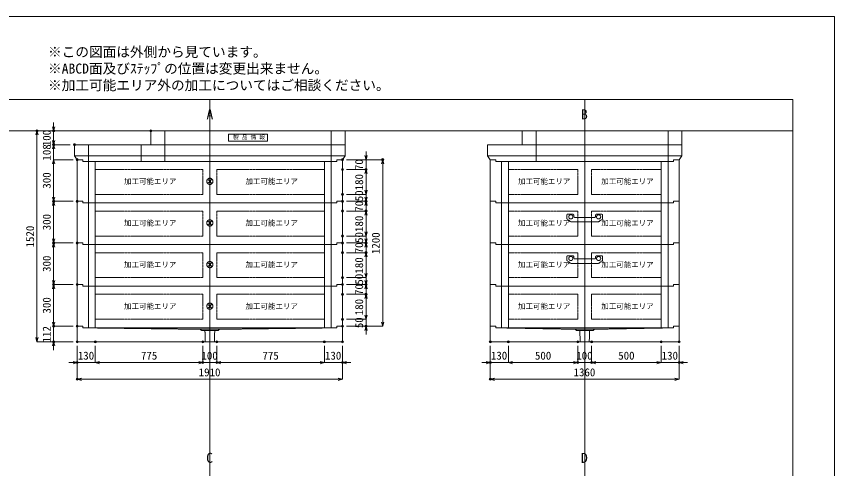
# Model space of a CAD drawing. Units: millimetres, scale not verified. Extents: x -4455 to 4455, y -3150 to 3150.
# Drawn here: x -1438 to 4455, y -109 to 3150 of the extents above; entities that cross this region are included whole.
import ezdxf
from ezdxf.enums import TextEntityAlignment as Align

# ---------------------------------------------------------------- set-up
doc = ezdxf.new("R2010")
doc.units = ezdxf.units.MM
doc.header["$LTSCALE"] = 30
doc.header["$PDMODE"] = 32
doc.header["$PDSIZE"] = 15
doc.linetypes.add('LONG_DASHED1', pattern=[7, 6, -1])
doc.linetypes.add('LONG_DOUBLE_CHAIN', pattern=[21.8, 18, -1, 0.6, -0.6, 0.6, -1])
for name, color, linetype, lineweight in [('0-0_D-TTL', 7, 'Continuous', 9), ('0-1_Defpoints', 7, 'Continuous', 9), ('0-3_D-TTL-TXT', 7, 'Continuous', 9), ('0-4_D-STR-TXT', 7, 'Continuous', 9), ('0-5_0', 134, 'Continuous', 9), ('0-6_D-STR', 7, 'Continuous', 9), ('0-7_D-STR-DIM', 3, 'Continuous', 9), ('0-8_D-STR-STR1', 7, 'LONG_DASHED1', 9), ('0-9_D-STR-STR5', 1, 'LONG_DOUBLE_CHAIN', 9), ('0-A_D-STR-STR3', 2, 'LONG_DASHED1', 9)]:
    doc.layers.add(name, color=color, linetype=linetype, lineweight=lineweight)
doc.styles.add('ＭＳ ゴシック', font='')
doc.styles.get('ＭＳ ゴシック').set_extended_font_data('MS Gothic')

# ---------------------------------------------------------------- blocks, each defined once
blk = doc.blocks.new('A$C4DE05FD1')
at = {"layer": '0-0_D-TTL', "color": 134}
for p, q in [((6000, 114000), (172200, 114000)), ((172200, 114000), (172200, 6000))]:
    blk.add_line(p, q, dxfattribs=at)
at = {"layer": '0-1_Defpoints', "color": 134}
for p, q in [((0, 126000), (178200, 126000)), ((178200, 126000), (178200, 0))]:
    blk.add_line(p, q, dxfattribs=at)
at = {"layer": '0-3_D-TTL-TXT', "style": 'ＭＳ ゴシック'}
for s, p in [('※この図面は外側から見ています。', (64891.4, 119723.5)), ('※ABCD面及びｽﾃｯﾌﾟの位置は変更出来ません。', (64891.4, 117323.5)), ('※加工可能エリア外の加工についてはご相談ください。', (64891.4, 114923.5))]:
    blk.add_text(s, height=1443, dxfattribs=at).set_placement(p, align=Align.BOTTOM_LEFT)
blk = doc.blocks.new('A$C31CA379A')
at = {"layer": '0-4_D-STR-TXT', "style": 'ＭＳ ゴシック'}
for s, p in [('A', (-488.8, -3285.8)), ('B', (53457.9, -3285.8)), ('C', (-527.1, -52785.8)), ('D', (53457.9, -52785.8))]:
    blk.add_text(s, height=1443, dxfattribs=at).set_placement(p, align=Align.BOTTOM_LEFT)
blk = doc.blocks.new('A$C0EB83927')
at = {"layer": '0-6_D-STR'}
for p, q in [((-28650, 360), (-28650, -3000)), ((-28650, 360), (-27450, 360)), ((-27450, 0), (-27450, 360)), ((27450, 0), (-27450, 0)), ((28650, 360), (27450, 360)), ((27450, 0), (27450, 360)), ((28650, 360), (28650, -3000)), ((28650, -3000), (-28650, -3000))]:
    blk.add_line(p, q, dxfattribs=at)
at = {"layer": '0-6_D-STR', "linetype": 'LONG_DASHED1'}
for p, q in [((-26520, 0), (-2100, -300)), ((26520, 0), (2100, -300)), ((-1800, -570), (-2100, -300)), ((-2100, -300), (2100, -300)), ((-1800, -570), (1800, -570)), ((-979.9, -3000), (-1057.5, -570)), ((979.9, -3000), (1057.5, -570)), ((1800, -570), (2100, -300))]:
    blk.add_line(p, q, dxfattribs=at)
blk = doc.blocks.new('_Open30')
at = {"layer": '0-5_0', "color": 7}
blk.add_line((0, 0), (-30, 0), dxfattribs=at)
blk.add_lwpolyline([(-30, 8.04), (0, 0), (-30, -8.04)], dxfattribs=at)
blk = doc.blocks.new('A$C78C0291E')
at = {"layer": '0-6_D-STR'}
for p, q in [((-20400, 360), (-20400, -3000)), ((-20400, 360), (-19200, 360)), ((-19200, 0), (-19200, 360)), ((-19200, 0), (19200, 0)), ((20400, 360), (19200, 360)), ((19200, 0), (19200, 360)), ((20400, 360), (20400, -3000)), ((-20400, -3000), (20400, -3000))]:
    blk.add_line(p, q, dxfattribs=at)
at = {"layer": '0-6_D-STR', "linetype": 'LONG_DASHED1'}
for p, q in [((-18270, 0), (-2100, -300)), ((18270, 0), (2100, -300)), ((-1800, -570), (-2100, -300)), ((2100, -300), (-2100, -300)), ((1800, -570), (-1800, -570)), ((-979.9, -3000), (-1057.5, -570)), ((979.9, -3000), (1057.5, -570)), ((1800, -570), (2100, -300))]:
    blk.add_line(p, q, dxfattribs=at)
blk = doc.blocks.new('A$C27844A11')
at = {"layer": '0-A_D-STR-STR3'}
for p, q in [((-3840, 1500), (-3840, 680.3)), ((-3773.2, 555.5), (-3090.6, 50.4)), ((-3690, 1650), (-2637.7, 1650)), ((2924.2, 0), (-2924.2, 0)), ((-2338.8, 1376.1), (-2313.1, 1081.9)), ((2163.6, 945), (-2163.6, 945)), ((2338.8, 1376.1), (2313.1, 1081.9)), ((3690, 1650), (2637.7, 1650)), ((3773.2, 555.5), (3090.6, 50.4)), ((3840, 1500), (3840, 680.3))]:
    blk.add_line(p, q, dxfattribs=at)
for centre in [(-3000, 1050), (3000, 1050)]:
    blk.add_circle(centre, 450, dxfattribs=at)
for centre, radius, start, end in [((-3690, 1500), 150, 90, 180), ((-3690, 680.3), 150, 180, 236.30993), ((-2924.2, 300), 300, 236.30993, 270), ((-2637.7, 1350), 300, 5, 90), ((-2163.6, 1095), 150, 185, 270), ((2163.6, 1095), 150, 270, 355), ((2637.7, 1350), 300, 90, 175), ((2924.2, 300), 300, 270, 303.69007), ((3690, 1500), 150, 0, 90), ((3690, 680.3), 150, 303.69007, 0)]:
    blk.add_arc(centre, radius, start, end, dxfattribs=at)
blk = doc.blocks.new('A$C3FC15DFF')
at = {"layer": '0-8_D-STR-STR1', "linetype": 'Continuous'}
blk.add_lwpolyline([(-4230, 0), (4230, 0), (4230, -1500), (-4230, -1500)], close=True, dxfattribs=at)
at = {"layer": '0-8_D-STR-STR1', "style": 'ＭＳ ゴシック'}
blk.add_text('製 品 情 報', height=865.9, dxfattribs=at).set_placement((-3224.4, -1323.8), align=Align.BOTTOM_LEFT)
blk = doc.blocks.new('A$C08DA0B1C')
at = {"layer": '0-6_D-STR'}
blk.add_line((-21000, 3000), (-21000, 0), dxfattribs=at)
at = {"layer": '0-6_D-STR', "linetype": 'LONG_DASHED1'}
for p, q in [((-18000, 0), (-18000, 3000)), ((18000, 0), (18000, 3000))]:
    blk.add_line(p, q, dxfattribs=at)
at = {"layer": '0-6_D-STR'}
blk.add_lwpolyline([(-21000, 3000), (21000, 3000), (21000, 0), (-21000, 0)], dxfattribs=at)
at = {"layer": '0-8_D-STR-STR1'}
blk.add_blockref('A$C3FC15DFF', (0, 2250), dxfattribs=at)
blk = doc.blocks.new('A$C37B4339D')
at = {"layer": '0-6_D-STR', "linetype": 'LONG_DASHED1'}
for p, q in [((-26250, 0), (-26250, 3600)), ((9750, 0), (9750, 3600)), ((14850, 0), (14850, 3600)), ((26250, 0), (26250, 3600))]:
    blk.add_line(p, q, dxfattribs=at)
at = {"layer": '0-6_D-STR'}
for p, q in [((29250, 1230), (-29250, 1230)), ((-28650, 360), (-27450, 360)), ((-27450, 0), (-27450, 360)), ((28650, 360), (27450, 360))]:
    blk.add_line(p, q, dxfattribs=at)
for points in [[(-29250, 3600), (29250, 3600), (29250, 1230), (28650, 360)], [(-29250, 3600), (-29250, 1230), (-28650, 360)], [(-27450, 0), (27450, 0), (27450, 360)]]:
    blk.add_lwpolyline(points, dxfattribs=at)
blk = doc.blocks.new('A$C43A2383C')
at = {"layer": '0-6_D-STR'}
for p, q in [((360, 20400), (360, 19200)), ((1230, -21000), (1230, 21000)), ((0, 19200), (360, 19200)), ((360, -20400), (360, -19200))]:
    blk.add_line(p, q, dxfattribs=at)
at = {"layer": '0-6_D-STR', "linetype": 'LONG_DASHED1'}
for p, q in [((0, 18000), (3600, 18000)), ((0, -10500), (3600, -10500))]:
    blk.add_line(p, q, dxfattribs=at)
at = {"layer": '0-6_D-STR'}
for points in [[(3600, 21000), (3600, -21000), (1230, -21000), (360, -20400)], [(3600, 21000), (1230, 21000), (360, 20400)], [(0, 19200), (0, -19200), (360, -19200)]]:
    blk.add_lwpolyline(points, dxfattribs=at)
blk = doc.blocks.new('A$C65632407')
at = {"layer": '0-6_D-STR', "linetype": 'LONG_DASHED1'}
for p, q in [((-14250, 0), (-14250, 3000)), ((14250, 0), (14250, 3000))]:
    blk.add_line(p, q, dxfattribs=at)
at = {"layer": '0-6_D-STR'}
blk.add_line((17250, 3000), (17250, 0), dxfattribs=at)
blk.add_lwpolyline([(17250, 3000), (-17250, 3000), (-17250, 0), (17250, 0)], dxfattribs=at)
blk = doc.blocks.new('A$C1C640AAB')
at = {"layer": '0-9_D-STR-STR5'}
for p, q in [((-477.3, -477.3), (477.3, 477.3)), ((-477.3, 477.3), (477.3, -477.3))]:
    blk.add_line(p, q, dxfattribs=at)
blk.add_circle((0, 0), 675, dxfattribs=at)
blk = doc.blocks.new('A$C25BF593D')
at = {"layer": '0-6_D-STR'}
for p, q in [((-28650, -8640), (-28650, 360)), ((-28650, 360), (-27450, 360)), ((-27450, 0), (-27450, 360)), ((-27450, 0), (27450, 0)), ((28650, 360), (27450, 360)), ((27450, 0), (27450, 360)), ((28650, -8640), (28650, 360)), ((-28650, -8640), (-27450, -8640)), ((-27450, -9000), (-27450, -8640)), ((28650, -8640), (27450, -8640)), ((27450, -9000), (27450, -8640)), ((-27450, -9000), (27450, -9000))]:
    blk.add_line(p, q, dxfattribs=at)
at = {"layer": '0-6_D-STR', "linetype": 'LONG_DASHED1'}
for p, q in [((-26250, -9000), (-26250, 0)), ((-24750, -9000), (-24750, 0)), ((24750, -9000), (24750, 0)), ((26250, -9000), (26250, 0))]:
    blk.add_line(p, q, dxfattribs=at)
at = {"layer": '0-9_D-STR-STR5'}
for p, q in [((-24750, -1740), (-24750, -7140)), ((-1500, -1740), (-24750, -1740)), ((-1500, -1740), (-1500, -7140)), ((1500, -1740), (24750, -1740)), ((1500, -1740), (1500, -7140)), ((24750, -1740), (24750, -7140)), ((-1500, -7140), (-24750, -7140)), ((1500, -7140), (24750, -7140))]:
    blk.add_line(p, q, dxfattribs=at)
blk = doc.blocks.new('A$C349817E5')
at = {"layer": '0-6_D-STR'}
for p, q in [((-20400, -8640), (-20400, 360)), ((-20400, 360), (-19200, 360)), ((-19200, 0), (-19200, 360)), ((-19200, 0), (19200, 0)), ((20400, 360), (19200, 360)), ((19200, 0), (19200, 360)), ((20400, -8640), (20400, 360)), ((-20400, -8640), (-19200, -8640)), ((-19200, -9000), (-19200, -8640)), ((20400, -8640), (19200, -8640)), ((19200, -9000), (19200, -8640)), ((-19200, -9000), (19200, -9000))]:
    blk.add_line(p, q, dxfattribs=at)
at = {"layer": '0-6_D-STR', "linetype": 'LONG_DASHED1'}
for p, q in [((-18000, -9000), (-18000, 0)), ((-16500, -9000), (-16500, 0)), ((16500, -9000), (16500, 0)), ((18000, -9000), (18000, 0))]:
    blk.add_line(p, q, dxfattribs=at)
at = {"layer": '0-9_D-STR-STR5'}
for p, q in [((-16500, -1740), (-16500, -7140)), ((-1500, -1740), (-16500, -1740)), ((-1500, -1740), (-1500, -7140)), ((1500, -1740), (16500, -1740)), ((1500, -1740), (1500, -7140)), ((16500, -1740), (16500, -7140)), ((-1500, -7140), (-16500, -7140)), ((1500, -7140), (16500, -7140))]:
    blk.add_line(p, q, dxfattribs=at)

msp = doc.modelspace()

# ---------------------------------------------------------------- linework, layer by layer
at = {"layer": '0-1_Defpoints'}
for p in [(-1290, 2325), (-1170, 2325), (-470, 2325), (-1170, 2225), (-1020, 2225), (-1000, 2117), (-1000, 2117), (910, 2117), (910, 2117), (1200, 2117), (910, 2047), (1080, 2047), (910, 1867), (-1170, 1817), (-1000, 1817), (-1000, 1817), (910, 1817), (910, 1817), (1080, 1817), (910, 1747), (1080, 1747), (910, 1567), (-1170, 1517), (-1000, 1517), (-1000, 1517), (910, 1517), (910, 1517), (1080, 1517), (910, 1447), (1080, 1447), (910, 1267), (-1170, 1217), (-1000, 1217), (-1000, 1217), (910, 1217), (910, 1217), (1080, 1217), (910, 1147), (1080, 1147), (910, 967), (-1170, 917), (-1000, 917), (-1000, 917), (910, 917), (910, 917), (1080, 917), (-1170, 805), (-1000, 805), (-1000, 805), (-1000, 805), (-870, 805), (-95, 805), (5, 805), (780, 805), (910, 805), (1975, 805), (1975, 805), (2105, 805), (2605, 805), (2705, 805), (3205, 805), (3335, 805), (-1000, 655), (-95, 655), (5, 655), (910, 655), (1975, 655), (2605, 655), (2705, 655), (3335, 655), (-1000, 535), (1975, 535)]:
    msp.add_point(p, dxfattribs=at)
at = {"layer": '0-5_0'}
for p, q in [((-45, -2400), (-45, 2550)), ((2655, -2400), (2655, 2550)), ((-1545, 2325), (4155, 2325))]:
    msp.add_line(p, q, dxfattribs=at)
at = {"layer": '0-7_D-STR-DIM'}
for p, q in [((-1170, 2355), (-1170, 2385)), ((-500, 2325), (-1290, 2325)), ((-500, 2325), (-1170, 2325)), ((-1170, 2225), (-1170, 2325)), ((-1290, 835), (-1290, 2295)), ((-1170, 2255), (-1170, 2285)), ((-1050, 2225), (-1170, 2225)), ((-1170, 2117), (-1170, 2225)), ((-1050, 2225), (-1170, 2225)), ((-1170, 2195), (-1170, 2165)), ((1080, 2147), (1080, 2177)), ((-1030, 2117), (-1170, 2117)), ((-1030, 2117), (-1170, 2117)), ((-1170, 2087), (-1170, 2057)), ((-1170, 2087), (-1170, 1847)), ((940, 2117), (1200, 2117)), ((940, 2117), (1080, 2117)), ((1080, 2117), (1080, 2047)), ((1200, 947), (1200, 2087)), ((940, 2047), (1080, 2047)), ((940, 2047), (1080, 2047)), ((1080, 1897), (1080, 2017)), ((1080, 2017), (1080, 1987)), ((1080, 1897), (1080, 1927)), ((940, 1867), (1080, 1867)), ((940, 1867), (1080, 1867)), ((1080, 1847), (1080, 1877)), ((1080, 1867), (1080, 1817)), ((-1030, 1817), (-1170, 1817)), ((-1030, 1817), (-1170, 1817)), ((-1170, 1787), (-1170, 1547)), ((940, 1817), (1080, 1817)), ((940, 1817), (1080, 1817)), ((1080, 1817), (1080, 1747)), ((1080, 1787), (1080, 1757)), ((940, 1747), (1080, 1747)), ((940, 1747), (1080, 1747)), ((1080, 1597), (1080, 1717)), ((1080, 1717), (1080, 1687)), ((1080, 1597), (1080, 1627)), ((940, 1567), (1080, 1567)), ((940, 1567), (1080, 1567)), ((1080, 1547), (1080, 1577)), ((1080, 1567), (1080, 1517)), ((-1030, 1517), (-1170, 1517)), ((-1030, 1517), (-1170, 1517)), ((-1170, 1487), (-1170, 1247)), ((940, 1517), (1080, 1517)), ((940, 1517), (1080, 1517)), ((1080, 1517), (1080, 1447)), ((1080, 1487), (1080, 1457)), ((940, 1447), (1080, 1447)), ((940, 1447), (1080, 1447)), ((1080, 1297), (1080, 1417)), ((1080, 1417), (1080, 1387)), ((1080, 1297), (1080, 1327)), ((940, 1267), (1080, 1267)), ((940, 1267), (1080, 1267)), ((1080, 1247), (1080, 1277)), ((1080, 1267), (1080, 1217)), ((-1030, 1217), (-1170, 1217)), ((-1030, 1217), (-1170, 1217)), ((-1170, 1187), (-1170, 947)), ((940, 1217), (1080, 1217)), ((940, 1217), (1080, 1217)), ((1080, 1217), (1080, 1147)), ((1080, 1187), (1080, 1157)), ((940, 1147), (1080, 1147)), ((940, 1147), (1080, 1147)), ((1080, 997), (1080, 1117)), ((1080, 1117), (1080, 1087)), ((1080, 997), (1080, 1027)), ((-1170, 947), (-1170, 977)), ((940, 967), (1080, 967)), ((940, 967), (1080, 967)), ((1080, 967), (1080, 917)), ((-1030, 917), (-1170, 917)), ((-1170, 917), (-1170, 805)), ((-1030, 917), (-1170, 917)), ((940, 917), (1200, 917)), ((940, 917), (1080, 917)), ((1080, 887), (1080, 857)), ((-1030, 805), (-1290, 805)), ((-1030, 805), (-1170, 805)), ((-1170, 775), (-1170, 745)), ((-1000, 775), (-1000, 535)), ((-1000, 775), (-1000, 655)), ((-870, 775), (-870, 655)), ((-870, 775), (-870, 655)), ((-95, 775), (-95, 655)), ((-95, 775), (-95, 655)), ((5, 775), (5, 655)), ((5, 775), (5, 655)), ((780, 775), (780, 655)), ((780, 775), (780, 655)), ((910, 775), (910, 655)), ((910, 775), (910, 535)), ((1975, 775), (1975, 535)), ((1975, 775), (1975, 655)), ((2105, 775), (2105, 655)), ((2105, 775), (2105, 655)), ((2605, 775), (2605, 655)), ((2605, 775), (2605, 655)), ((2705, 775), (2705, 655)), ((2705, 775), (2705, 655)), ((3205, 775), (3205, 655)), ((3205, 775), (3205, 655)), ((3335, 775), (3335, 655)), ((3335, 775), (3335, 535)), ((-1030, 655), (-1060, 655)), ((-870, 655), (-1000, 655)), ((-840, 655), (-125, 655)), ((-840, 655), (-810, 655)), ((-125, 655), (-155, 655)), ((-95, 655), (5, 655)), ((750, 655), (35, 655)), ((35, 655), (65, 655)), ((750, 655), (720, 655)), ((780, 655), (910, 655)), ((940, 655), (970, 655)), ((1945, 655), (1915, 655)), ((2105, 655), (1975, 655)), ((2135, 655), (2575, 655)), ((2135, 655), (2165, 655)), ((2575, 655), (2545, 655)), ((2605, 655), (2705, 655)), ((3175, 655), (2735, 655)), ((2735, 655), (2765, 655)), ((3175, 655), (3145, 655)), ((3205, 655), (3335, 655)), ((3365, 655), (3395, 655)), ((880, 535), (-970, 535)), ((3305, 535), (2005, 535))]:
    msp.add_line(p, q, dxfattribs=at)

# ---------------------------------------------------------------- block references
at = {"layer": '0-0_D-TTL', "xscale": 0.05, "yscale": 0.05}
msp.add_blockref('A$C4DE05FD1', (-4455, -3150), dxfattribs=at)
at = {"layer": '0-4_D-STR-TXT', "xscale": 0.05, "yscale": 0.05}
msp.add_blockref('A$C31CA379A', (-45, 2550), dxfattribs=at)
at = {"layer": '0-6_D-STR', "yscale": 0.03333333}
for name, p, xscale in [('A$C08DA0B1C', (230, 2225), 0.03333333), ('A$C65632407', (2780, 2225), -0.03333333), ('A$C37B4339D', (-45, 2105), -0.03333333), ('A$C25BF593D', (-45, 2105), 0.03333333), ('A$C349817E5', (2655, 2105), 0.03333333), ('A$C25BF593D', (-45, 1805), 0.03333333), ('A$C349817E5', (2655, 1805), 0.03333333), ('A$C25BF593D', (-45, 1505), 0.03333333), ('A$C349817E5', (2655, 1505), 0.03333333), ('A$C25BF593D', (-45, 1205), 0.03333333), ('A$C349817E5', (2655, 1205), 0.03333333), ('A$C0EB83927', (-45, 905), -0.03333333), ('A$C78C0291E', (2655, 905), 0.03333333)]:
    msp.add_blockref(name, p, dxfattribs=dict(at, xscale=xscale))
at = {"layer": '0-6_D-STR', "xscale": -0.03333333, "yscale": 0.03333333, "rotation": 270}
msp.add_blockref('A$C43A2383C', (2655, 2105), dxfattribs=at)
at = {"layer": '0-7_D-STR-DIM'}
for p, rotation in [((-1290, 2325), 90), ((-1170, 2325), 270), ((-1170, 2225), 270), ((-1170, 2225), 90), ((1080, 2117), 270), ((-1170, 2117), 90), ((-1170, 2117), 90), ((1200, 2117), 90), ((1080, 2047), 90), ((1080, 2047), 90), ((1080, 1867), 270), ((1080, 1867), 270), ((-1170, 1817), 270), ((1080, 1817), 270), ((-1170, 1817), 90), ((1080, 1817), 90), ((1080, 1747), 90), ((1080, 1747), 90), ((1080, 1567), 270), ((1080, 1567), 270), ((-1170, 1517), 270), ((1080, 1517), 270), ((-1170, 1517), 90), ((1080, 1517), 90), ((1080, 1447), 90), ((1080, 1447), 90), ((1080, 1267), 270), ((1080, 1267), 270), ((-1170, 1217), 270), ((1080, 1217), 270), ((-1170, 1217), 90), ((1080, 1217), 90), ((1080, 1147), 90), ((1080, 1147), 90), ((-1170, 917), 270), ((-1170, 917), 270), ((1080, 967), 270), ((1080, 967), 270), ((1200, 917), 270), ((1080, 917), 90), ((-1290, 805), 270), ((-1170, 805), 90), ((-870, 655), 180), ((-870, 655), 180), ((5, 655), 180), ((5, 655), 180), ((910, 655), 180), ((2105, 655), 180), ((2105, 655), 180), ((2705, 655), 180), ((2705, 655), 180), ((3335, 655), 180), ((-1000, 535), 180), ((1975, 535), 180)]:
    msp.add_blockref('_Open30', p, dxfattribs=dict(at, rotation=rotation))
for p in [(-1000, 655), (-95, 655), (-95, 655), (780, 655), (780, 655), (1975, 655), (2605, 655), (2605, 655), (3205, 655), (3205, 655), (910, 535), (3335, 535)]:
    msp.add_blockref('_Open30', p, dxfattribs=at)
at = {"layer": '0-9_D-STR-STR5', "xscale": 0.03333333, "yscale": 0.03333333}
for p in [(-45, 1961), (-45, 1661), (-45, 1361), (-45, 1061)]:
    msp.add_blockref('A$C1C640AAB', p, dxfattribs=at)
at = {"layer": '0-A_D-STR-STR3', "xscale": 0.03333333, "yscale": 0.03333333}
for p in [(2655, 1670), (2655, 1370)]:
    msp.add_blockref('A$C27844A11', p, dxfattribs=at)

# ---------------------------------------------------------------- texts
at = {"layer": '0-7_D-STR-DIM', "style": 'ＭＳ ゴシック'}
for s, p in [('100', (-1173.9, 2214.22)), ('108', (-1173.9, 2110.67)), ('70', (1076.1, 2042.1)), ('300', (-1173.9, 1908.35)), ('180', (1076.1, 1896.22)), ('50', (1076.1, 1817.68)), ('70', (1076.1, 1742.1)), ('300', (-1173.9, 1608.35)), ('180', (1076.1, 1596.22)), ('1520', (-1293.9, 1484.72)), ('50', (1076.1, 1517.34)), ('1200', (1196.1, 1436.72)), ('70', (1076.1, 1442.1)), ('300', (-1173.9, 1308.35)), ('180', (1076.1, 1296.22)), ('50', (1076.1, 1216.58)), ('70', (1076.1, 1142.1)), ('300', (-1173.9, 1008.35)), ('180', (1076.1, 996.22)), ('50', (1076.1, 902.85)), ('112', (-1173.9, 800.85))]:
    msp.add_text(s, height=57.62, rotation=90, dxfattribs=at).set_placement(p, align=Align.BOTTOM_LEFT)
for s, p in [('130', (-995.78, 658.9)), ('775', (-541.12, 658.9)), ('100', (-105.78, 658.9)), ('775', (333.88, 658.9)), ('130', (784.22, 658.9)), ('130', (1979.22, 658.9)), ('500', (2296.35, 658.9)), ('100', (2594.22, 658.9)), ('500', (2896.35, 658.9)), ('130', (3209.22, 658.9)), ('1910', (-125.28, 538.9)), ('1360', (2574.72, 538.9))]:
    msp.add_text(s, height=57.62, dxfattribs=at).set_placement(p, align=Align.BOTTOM_LEFT)
at = {"layer": '0-9_D-STR-STR5', "style": 'ＭＳ ゴシック'}
for p in [(-662.98, 1930.03), (212.02, 1930.03), (2174.52, 1930.03), (2774.52, 1930.03), (-662.98, 1630.03), (212.02, 1630.03), (2174.52, 1630.03), (2774.52, 1630.03), (-662.98, 1330.03), (212.02, 1330.03), (2174.52, 1330.03), (2774.52, 1330.03), (-662.98, 1030.03), (212.02, 1030.03), (2174.52, 1030.03), (2774.52, 1030.03)]:
    msp.add_text('加工可能エリア', height=38.49, dxfattribs=at).set_placement(p, align=Align.BOTTOM_LEFT)

doc.saveas('drawing.dxf')
